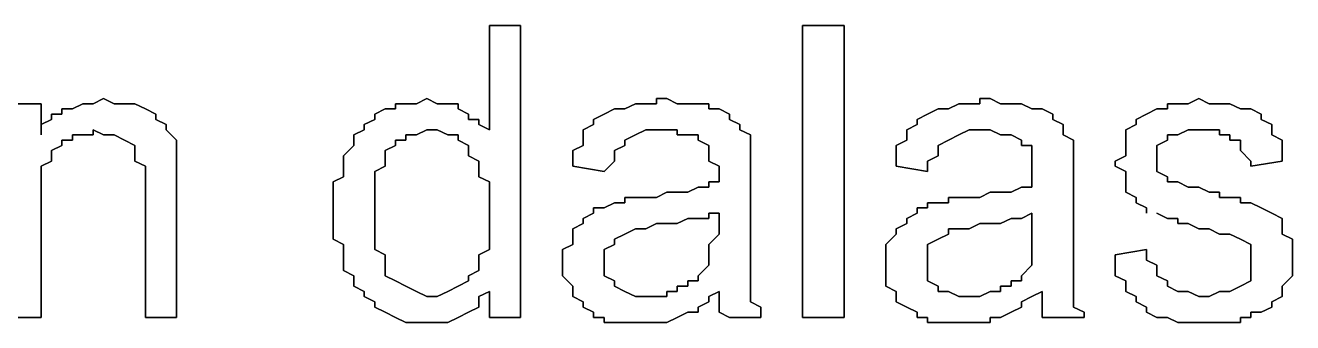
# Model space of a CAD drawing. Header units: metres. Extents: x 2.9 to 42.8, y 1.7 to 28.7.
# Drawn here: x 39.6787 to 40.1073, y 23.0135 to 23.114 of the extents above; entities that cross this region are included whole.
import ezdxf

# ---------------------------------------------------------------- set-up
doc = ezdxf.new("R2010")
doc.units = ezdxf.units.M
doc.layers.add('GRIS', color=8, linetype='Continuous')

msp = doc.modelspace()

# ---------------------------------------------------------------- linework, layer by layer
at = {"layer": 'GRIS', "lineweight": -3}
for points in [[(39.8462, 23.114), (39.8357, 23.114), (39.8462, 23.114)], [(39.8357, 23.114), (39.8357, 23.0787), (39.8357, 23.114)], [(39.8462, 23.0152), (39.8462, 23.114), (39.8462, 23.0152)], [(39.9556, 23.114), (39.9415, 23.114), (39.9556, 23.114)], [(39.9415, 23.114), (39.9415, 23.0152), (39.9415, 23.114)], [(39.9556, 23.0152), (39.9556, 23.114), (39.9556, 23.0152)], [(39.7051, 23.0893), (39.7016, 23.0875), (39.7051, 23.0893)], [(39.7087, 23.0875), (39.7051, 23.0893), (39.7087, 23.0875)], [(39.8145, 23.0893), (39.811, 23.0875), (39.8145, 23.0893)], [(39.818, 23.0875), (39.8145, 23.0893), (39.818, 23.0875)], [(39.8956, 23.0893), (39.8921, 23.0893), (39.8956, 23.0893)], [(39.8921, 23.0893), (39.8921, 23.0875), (39.8921, 23.0893)], [(39.8992, 23.0875), (39.8956, 23.0893), (39.8992, 23.0875)], [(40.005, 23.0893), (40.0015, 23.0893), (40.005, 23.0893)], [(40.0015, 23.0893), (40.0015, 23.0875), (40.0015, 23.0893)], [(40.0085, 23.0875), (40.005, 23.0893), (40.0085, 23.0875)], [(40.0756, 23.0893), (40.072, 23.0875), (40.0756, 23.0893)], [(40.0791, 23.0875), (40.0756, 23.0893), (40.0791, 23.0875)], [(39.684, 23.0875), (39.6734, 23.0875), (39.684, 23.0875)], [(39.684, 23.077), (39.684, 23.0875), (39.684, 23.077)], [(39.6946, 23.0858), (39.691, 23.0858), (39.6946, 23.0858)], [(39.691, 23.0858), (39.691, 23.084), (39.691, 23.0858)], [(39.6981, 23.0875), (39.6946, 23.0858), (39.6981, 23.0875)], [(39.7016, 23.0875), (39.6981, 23.0875), (39.7016, 23.0875)], [(39.7122, 23.0875), (39.7087, 23.0875), (39.7122, 23.0875)], [(39.7157, 23.0875), (39.7122, 23.0875), (39.7157, 23.0875)], [(39.7193, 23.0858), (39.7157, 23.0875), (39.7193, 23.0858)], [(39.7228, 23.084), (39.7193, 23.0858), (39.7228, 23.084)], [(39.8004, 23.0858), (39.7969, 23.084), (39.8004, 23.0858)], [(39.8039, 23.0858), (39.8004, 23.0858), (39.8039, 23.0858)], [(39.8074, 23.0875), (39.8039, 23.0875), (39.8074, 23.0875)], [(39.8039, 23.0875), (39.8039, 23.0858), (39.8039, 23.0875)], [(39.811, 23.0875), (39.8074, 23.0875), (39.811, 23.0875)], [(39.8216, 23.0875), (39.818, 23.0875), (39.8216, 23.0875)], [(39.8251, 23.0875), (39.8216, 23.0875), (39.8251, 23.0875)], [(39.8251, 23.0858), (39.8251, 23.0875), (39.8251, 23.0858)], [(39.8286, 23.084), (39.8251, 23.0858), (39.8286, 23.084)], [(39.878, 23.0858), (39.8745, 23.084), (39.878, 23.0858)], [(39.8815, 23.0858), (39.878, 23.0858), (39.8815, 23.0858)], [(39.8851, 23.0875), (39.8815, 23.0858), (39.8851, 23.0875)], [(39.8886, 23.0875), (39.8851, 23.0875), (39.8886, 23.0875)], [(39.8921, 23.0875), (39.8886, 23.0875), (39.8921, 23.0875)], [(39.9027, 23.0875), (39.8992, 23.0875), (39.9027, 23.0875)], [(39.9062, 23.0875), (39.9027, 23.0875), (39.9062, 23.0875)], [(39.9098, 23.0875), (39.9062, 23.0875), (39.9098, 23.0875)], [(39.9098, 23.0858), (39.9098, 23.0875), (39.9098, 23.0858)], [(39.9133, 23.0858), (39.9098, 23.0858), (39.9133, 23.0858)], [(39.9168, 23.084), (39.9133, 23.0858), (39.9168, 23.084)], [(39.9874, 23.0858), (39.9838, 23.084), (39.9874, 23.0858)], [(39.9909, 23.0858), (39.9874, 23.0858), (39.9909, 23.0858)], [(39.9944, 23.0875), (39.9909, 23.0858), (39.9944, 23.0875)], [(39.9979, 23.0875), (39.9944, 23.0875), (39.9979, 23.0875)], [(40.0015, 23.0875), (39.9979, 23.0875), (40.0015, 23.0875)], [(40.0121, 23.0875), (40.0085, 23.0875), (40.0121, 23.0875)], [(40.0156, 23.0875), (40.0121, 23.0875), (40.0156, 23.0875)], [(40.0191, 23.0858), (40.0156, 23.0875), (40.0191, 23.0858)], [(40.0226, 23.0858), (40.0191, 23.0858), (40.0226, 23.0858)], [(40.0262, 23.084), (40.0226, 23.0858), (40.0262, 23.084)], [(40.0614, 23.0858), (40.0579, 23.084), (40.0614, 23.0858)], [(40.065, 23.0858), (40.0614, 23.0858), (40.065, 23.0858)], [(40.0685, 23.0875), (40.065, 23.0875), (40.0685, 23.0875)], [(40.065, 23.0875), (40.065, 23.0858), (40.065, 23.0875)], [(40.072, 23.0875), (40.0685, 23.0875), (40.072, 23.0875)], [(40.0826, 23.0875), (40.0791, 23.0875), (40.0826, 23.0875)], [(40.0861, 23.0875), (40.0826, 23.0875), (40.0861, 23.0875)], [(40.0897, 23.0858), (40.0861, 23.0875), (40.0897, 23.0858)], [(40.0932, 23.0858), (40.0897, 23.0858), (40.0932, 23.0858)], [(40.0967, 23.084), (40.0932, 23.0858), (40.0967, 23.084)], [(39.6875, 23.0822), (39.684, 23.0805), (39.6875, 23.0822)], [(39.684, 23.0805), (39.684, 23.0787), (39.684, 23.0805)], [(39.691, 23.084), (39.6875, 23.084), (39.691, 23.084)], [(39.6875, 23.084), (39.6875, 23.0822), (39.6875, 23.084)], [(39.7228, 23.0822), (39.7228, 23.084), (39.7228, 23.0822)], [(39.7263, 23.0805), (39.7228, 23.0822), (39.7263, 23.0805)], [(39.7263, 23.0787), (39.7263, 23.0805), (39.7263, 23.0787)], [(39.7969, 23.0822), (39.7933, 23.0805), (39.7969, 23.0822)], [(39.7933, 23.0805), (39.7933, 23.0787), (39.7933, 23.0805)], [(39.7969, 23.084), (39.7969, 23.0822), (39.7969, 23.084)], [(39.8286, 23.0822), (39.8286, 23.084), (39.8286, 23.0822)], [(39.8321, 23.0822), (39.8286, 23.0822), (39.8321, 23.0822)], [(39.8321, 23.0805), (39.8321, 23.0822), (39.8321, 23.0805)], [(39.8357, 23.0787), (39.8321, 23.0805), (39.8357, 23.0787)], [(39.8709, 23.0805), (39.8674, 23.0787), (39.8709, 23.0805)], [(39.8745, 23.084), (39.8709, 23.0822), (39.8745, 23.084)], [(39.8709, 23.0822), (39.8709, 23.0805), (39.8709, 23.0822)], [(39.9168, 23.0822), (39.9168, 23.084), (39.9168, 23.0822)], [(39.9203, 23.0805), (39.9168, 23.0822), (39.9203, 23.0805)], [(39.9203, 23.0787), (39.9203, 23.0805), (39.9203, 23.0787)], [(39.9803, 23.0805), (39.9768, 23.0787), (39.9803, 23.0805)], [(39.9838, 23.084), (39.9803, 23.0822), (39.9838, 23.084)], [(39.9803, 23.0822), (39.9803, 23.0805), (39.9803, 23.0822)], [(40.0262, 23.0822), (40.0262, 23.084), (40.0262, 23.0822)], [(40.0297, 23.0805), (40.0262, 23.0822), (40.0297, 23.0805)], [(40.0297, 23.0787), (40.0297, 23.0805), (40.0297, 23.0787)], [(40.0544, 23.0805), (40.0509, 23.0787), (40.0544, 23.0805)], [(40.0579, 23.084), (40.0544, 23.0822), (40.0579, 23.084)], [(40.0544, 23.0822), (40.0544, 23.0805), (40.0544, 23.0822)], [(40.0967, 23.0822), (40.0967, 23.084), (40.0967, 23.0822)], [(40.1003, 23.0805), (40.0967, 23.0822), (40.1003, 23.0805)], [(40.1003, 23.0787), (40.1003, 23.0805), (40.1003, 23.0787)], [(39.684, 23.0787), (39.684, 23.077), (39.684, 23.0787)], [(39.6946, 23.0752), (39.6946, 23.077), (39.6946, 23.0752)], [(39.6946, 23.077), (39.6981, 23.077), (39.6946, 23.077)], [(39.6981, 23.077), (39.7016, 23.077), (39.6981, 23.077)], [(39.7016, 23.077), (39.7016, 23.0787), (39.7016, 23.077)], [(39.7016, 23.0787), (39.7051, 23.077), (39.7016, 23.0787)], [(39.7051, 23.077), (39.7087, 23.077), (39.7051, 23.077)], [(39.7087, 23.077), (39.7122, 23.0752), (39.7087, 23.077)], [(39.7298, 23.0752), (39.7263, 23.0787), (39.7298, 23.0752)], [(39.7933, 23.0787), (39.7898, 23.077), (39.7933, 23.0787)], [(39.7898, 23.077), (39.7898, 23.0752), (39.7898, 23.077)], [(39.8074, 23.0752), (39.8074, 23.077), (39.8074, 23.0752)], [(39.8074, 23.077), (39.811, 23.077), (39.8074, 23.077)], [(39.811, 23.077), (39.8145, 23.0787), (39.811, 23.077)], [(39.8145, 23.0787), (39.818, 23.0787), (39.8145, 23.0787)], [(39.818, 23.0787), (39.8216, 23.077), (39.818, 23.0787)], [(39.8216, 23.077), (39.8251, 23.077), (39.8216, 23.077)], [(39.8251, 23.077), (39.8251, 23.0752), (39.8251, 23.077)], [(39.8674, 23.0787), (39.8674, 23.077), (39.8674, 23.0787)], [(39.8674, 23.077), (39.8674, 23.0752), (39.8674, 23.077)], [(39.8815, 23.0752), (39.8851, 23.077), (39.8815, 23.0752)], [(39.8851, 23.077), (39.8886, 23.0787), (39.8851, 23.077)], [(39.8886, 23.0787), (39.8921, 23.0787), (39.8886, 23.0787)], [(39.8921, 23.0787), (39.8956, 23.0787), (39.8921, 23.0787)], [(39.8956, 23.0787), (39.8992, 23.0787), (39.8956, 23.0787)], [(39.8992, 23.0787), (39.8992, 23.077), (39.8992, 23.0787)], [(39.8992, 23.077), (39.9027, 23.077), (39.8992, 23.077)], [(39.9027, 23.077), (39.9062, 23.077), (39.9027, 23.077)], [(39.9062, 23.077), (39.9062, 23.0752), (39.9062, 23.077)], [(39.9239, 23.077), (39.9203, 23.0787), (39.9239, 23.077)], [(39.9239, 23.0752), (39.9239, 23.077), (39.9239, 23.0752)], [(39.9768, 23.0787), (39.9768, 23.077), (39.9768, 23.0787)], [(39.9768, 23.077), (39.9768, 23.0752), (39.9768, 23.077)], [(39.9909, 23.0752), (39.9944, 23.077), (39.9909, 23.0752)], [(39.9944, 23.077), (39.9979, 23.0787), (39.9944, 23.077)], [(39.9979, 23.0787), (40.0015, 23.0787), (39.9979, 23.0787)], [(40.0015, 23.0787), (40.005, 23.0787), (40.0015, 23.0787)], [(40.005, 23.0787), (40.0085, 23.077), (40.005, 23.0787)], [(40.0085, 23.077), (40.0121, 23.077), (40.0085, 23.077)], [(40.0121, 23.077), (40.0156, 23.0752), (40.0121, 23.077)], [(40.0297, 23.077), (40.0297, 23.0787), (40.0297, 23.077)], [(40.0332, 23.0752), (40.0297, 23.077), (40.0332, 23.0752)], [(40.0509, 23.0787), (40.0509, 23.077), (40.0509, 23.0787)], [(40.0509, 23.077), (40.0509, 23.0752), (40.0509, 23.077)], [(40.065, 23.0752), (40.065, 23.077), (40.065, 23.0752)], [(40.065, 23.077), (40.0685, 23.077), (40.065, 23.077)], [(40.0685, 23.077), (40.072, 23.0787), (40.0685, 23.077)], [(40.072, 23.0787), (40.0756, 23.0787), (40.072, 23.0787)], [(40.0756, 23.0787), (40.0791, 23.0787), (40.0756, 23.0787)], [(40.0791, 23.0787), (40.0826, 23.0787), (40.0791, 23.0787)], [(40.0826, 23.0787), (40.0826, 23.077), (40.0826, 23.0787)], [(40.0826, 23.077), (40.0861, 23.077), (40.0826, 23.077)], [(40.0861, 23.077), (40.0861, 23.0752), (40.0861, 23.077)], [(40.1003, 23.077), (40.1003, 23.0787), (40.1003, 23.077)], [(40.1038, 23.0752), (40.1003, 23.077), (40.1038, 23.0752)], [(39.6875, 23.0717), (39.691, 23.0734), (39.6875, 23.0717)], [(39.6875, 23.0699), (39.6875, 23.0717), (39.6875, 23.0699)], [(39.691, 23.0734), (39.691, 23.0752), (39.691, 23.0734)], [(39.691, 23.0752), (39.6946, 23.0752), (39.691, 23.0752)], [(39.7122, 23.0752), (39.7157, 23.0734), (39.7122, 23.0752)], [(39.7157, 23.0734), (39.7157, 23.0717), (39.7157, 23.0734)], [(39.7157, 23.0717), (39.7157, 23.0699), (39.7157, 23.0717)], [(39.7298, 23.0734), (39.7298, 23.0752), (39.7298, 23.0734)], [(39.7298, 23.0717), (39.7298, 23.0734), (39.7298, 23.0717)], [(39.7298, 23.0699), (39.7298, 23.0717), (39.7298, 23.0699)], [(39.7898, 23.0734), (39.7863, 23.0699), (39.7898, 23.0734)], [(39.7898, 23.0752), (39.7898, 23.0734), (39.7898, 23.0752)], [(39.8004, 23.0717), (39.8039, 23.0734), (39.8004, 23.0717)], [(39.8004, 23.0699), (39.8004, 23.0717), (39.8004, 23.0699)], [(39.8039, 23.0734), (39.8039, 23.0752), (39.8039, 23.0734)], [(39.8039, 23.0752), (39.8074, 23.0752), (39.8039, 23.0752)], [(39.8251, 23.0752), (39.8286, 23.0734), (39.8251, 23.0752)], [(39.8286, 23.0734), (39.8286, 23.0717), (39.8286, 23.0734)], [(39.8286, 23.0717), (39.8286, 23.0699), (39.8286, 23.0717)], [(39.8674, 23.0734), (39.8639, 23.0717), (39.8674, 23.0734)], [(39.8639, 23.0717), (39.8639, 23.0681), (39.8639, 23.0717)], [(39.8674, 23.0752), (39.8674, 23.0734), (39.8674, 23.0752)], [(39.878, 23.0717), (39.8815, 23.0734), (39.878, 23.0717)], [(39.878, 23.0699), (39.878, 23.0717), (39.878, 23.0699)], [(39.8815, 23.0734), (39.8815, 23.0752), (39.8815, 23.0734)], [(39.9062, 23.0752), (39.9098, 23.0734), (39.9062, 23.0752)], [(39.9098, 23.0734), (39.9098, 23.0717), (39.9098, 23.0734)], [(39.9098, 23.0717), (39.9098, 23.0681), (39.9098, 23.0717)], [(39.9239, 23.0717), (39.9239, 23.0752), (39.9239, 23.0717)], [(39.9239, 23.0681), (39.9239, 23.0717), (39.9239, 23.0681)], [(39.9768, 23.0752), (39.9732, 23.0734), (39.9768, 23.0752)], [(39.9732, 23.0734), (39.9732, 23.0717), (39.9732, 23.0734)], [(39.9732, 23.0717), (39.9732, 23.0681), (39.9732, 23.0717)], [(39.9874, 23.0734), (39.9909, 23.0752), (39.9874, 23.0734)], [(39.9874, 23.0717), (39.9874, 23.0734), (39.9874, 23.0717)], [(39.9874, 23.0699), (39.9874, 23.0717), (39.9874, 23.0699)], [(40.0156, 23.0752), (40.0156, 23.0734), (40.0156, 23.0752)], [(40.0156, 23.0734), (40.0191, 23.0734), (40.0156, 23.0734)], [(40.0191, 23.0734), (40.0191, 23.0717), (40.0191, 23.0734)], [(40.0191, 23.0717), (40.0191, 23.0681), (40.0191, 23.0717)], [(40.0332, 23.0717), (40.0332, 23.0752), (40.0332, 23.0717)], [(40.0332, 23.0681), (40.0332, 23.0717), (40.0332, 23.0681)], [(40.0509, 23.0752), (40.0509, 23.0717), (40.0509, 23.0752)], [(40.0509, 23.0717), (40.0509, 23.0699), (40.0509, 23.0717)], [(40.0614, 23.0734), (40.065, 23.0752), (40.0614, 23.0734)], [(40.0614, 23.0717), (40.0614, 23.0734), (40.0614, 23.0717)], [(40.0614, 23.0699), (40.0614, 23.0717), (40.0614, 23.0699)], [(40.0861, 23.0752), (40.0897, 23.0752), (40.0861, 23.0752)], [(40.0897, 23.0752), (40.0897, 23.0734), (40.0897, 23.0752)], [(40.0897, 23.0734), (40.0897, 23.0717), (40.0897, 23.0734)], [(40.0897, 23.0717), (40.0932, 23.0681), (40.0897, 23.0717)], [(40.1038, 23.0734), (40.1038, 23.0752), (40.1038, 23.0734)], [(40.1038, 23.0717), (40.1038, 23.0734), (40.1038, 23.0717)], [(40.1038, 23.0681), (40.1038, 23.0717), (40.1038, 23.0681)], [(39.684, 23.0664), (39.6875, 23.0681), (39.684, 23.0664)], [(39.6875, 23.0681), (39.6875, 23.0699), (39.6875, 23.0681)], [(39.7157, 23.0699), (39.7157, 23.0681), (39.7157, 23.0699)], [(39.7157, 23.0681), (39.7193, 23.0664), (39.7157, 23.0681)], [(39.7298, 23.0681), (39.7298, 23.0699), (39.7298, 23.0681)], [(39.7298, 23.0646), (39.7298, 23.0681), (39.7298, 23.0646)], [(39.7863, 23.0699), (39.7863, 23.0681), (39.7863, 23.0699)], [(39.7863, 23.0681), (39.7863, 23.0646), (39.7863, 23.0681)], [(39.8004, 23.0681), (39.8004, 23.0699), (39.8004, 23.0681)], [(39.8004, 23.0664), (39.8004, 23.0681), (39.8004, 23.0664)], [(39.8286, 23.0699), (39.8321, 23.0681), (39.8286, 23.0699)], [(39.8321, 23.0681), (39.8321, 23.0664), (39.8321, 23.0681)], [(39.8639, 23.0681), (39.8639, 23.0664), (39.8639, 23.0681)], [(39.8745, 23.0646), (39.878, 23.0681), (39.8745, 23.0646)], [(39.878, 23.0681), (39.878, 23.0699), (39.878, 23.0681)], [(39.9098, 23.0681), (39.9133, 23.0664), (39.9098, 23.0681)], [(39.9239, 23.0664), (39.9239, 23.0681), (39.9239, 23.0664)], [(39.9732, 23.0681), (39.9732, 23.0664), (39.9732, 23.0681)], [(39.9838, 23.0681), (39.9874, 23.0699), (39.9838, 23.0681)], [(39.9838, 23.0646), (39.9838, 23.0681), (39.9838, 23.0646)], [(40.0191, 23.0681), (40.0191, 23.0664), (40.0191, 23.0681)], [(40.0332, 23.0664), (40.0332, 23.0681), (40.0332, 23.0664)], [(40.0509, 23.0699), (40.0473, 23.0681), (40.0509, 23.0699)], [(40.0473, 23.0681), (40.0473, 23.0664), (40.0473, 23.0681)], [(40.0614, 23.0664), (40.0614, 23.0699), (40.0614, 23.0664)], [(40.0932, 23.0681), (40.0932, 23.0664), (40.0932, 23.0681)], [(40.0932, 23.0664), (40.1038, 23.0681), (40.0932, 23.0664)], [(39.684, 23.0646), (39.684, 23.0664), (39.684, 23.0646)], [(39.684, 23.0611), (39.684, 23.0646), (39.684, 23.0611)], [(39.7193, 23.0664), (39.7193, 23.0646), (39.7193, 23.0664)], [(39.7193, 23.0646), (39.7193, 23.0611), (39.7193, 23.0646)], [(39.7298, 23.0628), (39.7298, 23.0646), (39.7298, 23.0628)], [(39.7863, 23.0646), (39.7863, 23.0628), (39.7863, 23.0646)], [(39.7969, 23.0646), (39.8004, 23.0664), (39.7969, 23.0646)], [(39.7969, 23.0628), (39.7969, 23.0646), (39.7969, 23.0628)], [(39.8321, 23.0664), (39.8321, 23.0646), (39.8321, 23.0664)], [(39.8321, 23.0646), (39.8321, 23.0628), (39.8321, 23.0646)], [(39.8639, 23.0664), (39.8745, 23.0646), (39.8639, 23.0664)], [(39.9133, 23.0664), (39.9133, 23.0628), (39.9133, 23.0664)], [(39.9239, 23.0628), (39.9239, 23.0664), (39.9239, 23.0628)], [(39.9732, 23.0664), (39.9838, 23.0646), (39.9732, 23.0664)], [(40.0191, 23.0664), (40.0191, 23.0628), (40.0191, 23.0664)], [(40.0332, 23.0628), (40.0332, 23.0664), (40.0332, 23.0628)], [(40.0473, 23.0664), (40.0509, 23.0646), (40.0473, 23.0664)], [(40.0509, 23.0646), (40.0509, 23.0628), (40.0509, 23.0646)], [(40.0614, 23.0646), (40.0614, 23.0664), (40.0614, 23.0646)], [(40.065, 23.0628), (40.0614, 23.0646), (40.065, 23.0628)], [(39.684, 23.0593), (39.684, 23.0611), (39.684, 23.0593)], [(39.684, 23.0558), (39.684, 23.0593), (39.684, 23.0558)], [(39.7193, 23.0611), (39.7193, 23.0593), (39.7193, 23.0611)], [(39.7193, 23.0593), (39.7193, 23.0152), (39.7193, 23.0593)], [(39.7298, 23.0593), (39.7298, 23.0628), (39.7298, 23.0593)], [(39.7298, 23.0152), (39.7298, 23.0593), (39.7298, 23.0152)], [(39.7863, 23.0628), (39.7828, 23.0611), (39.7863, 23.0628)], [(39.7828, 23.0611), (39.7828, 23.0576), (39.7828, 23.0611)], [(39.7969, 23.0593), (39.7969, 23.0628), (39.7969, 23.0593)], [(39.7969, 23.0576), (39.7969, 23.0593), (39.7969, 23.0576)], [(39.8321, 23.0628), (39.8357, 23.0611), (39.8321, 23.0628)], [(39.8357, 23.0611), (39.8357, 23.0576), (39.8357, 23.0611)], [(39.9062, 23.0593), (39.9027, 23.0576), (39.9062, 23.0593)], [(39.9098, 23.0593), (39.9062, 23.0593), (39.9098, 23.0593)], [(39.9133, 23.0611), (39.9098, 23.0611), (39.9133, 23.0611)], [(39.9098, 23.0611), (39.9098, 23.0593), (39.9098, 23.0611)], [(39.9133, 23.0628), (39.9133, 23.0611), (39.9133, 23.0628)], [(39.9239, 23.0611), (39.9239, 23.0628), (39.9239, 23.0611)], [(39.9239, 23.0452), (39.9239, 23.0611), (39.9239, 23.0452)], [(40.0156, 23.0593), (40.0121, 23.0576), (40.0156, 23.0593)], [(40.0191, 23.0593), (40.0156, 23.0593), (40.0191, 23.0593)], [(40.0191, 23.0628), (40.0191, 23.0611), (40.0191, 23.0628)], [(40.0191, 23.0611), (40.0191, 23.0593), (40.0191, 23.0611)], [(40.0332, 23.0611), (40.0332, 23.0628), (40.0332, 23.0611)], [(40.0332, 23.0452), (40.0332, 23.0611), (40.0332, 23.0452)], [(40.0509, 23.0628), (40.0509, 23.0593), (40.0509, 23.0628)], [(40.0509, 23.0593), (40.0509, 23.0576), (40.0509, 23.0593)], [(40.065, 23.0611), (40.065, 23.0628), (40.065, 23.0611)], [(40.0685, 23.0611), (40.065, 23.0611), (40.0685, 23.0611)], [(40.072, 23.0593), (40.0685, 23.0611), (40.072, 23.0593)], [(40.0756, 23.0593), (40.072, 23.0593), (40.0756, 23.0593)], [(40.0791, 23.0576), (40.0756, 23.0593), (40.0791, 23.0576)], [(39.684, 23.054), (39.684, 23.0558), (39.684, 23.054)], [(39.7828, 23.0576), (39.7828, 23.0558), (39.7828, 23.0576)], [(39.7828, 23.0558), (39.7828, 23.054), (39.7828, 23.0558)], [(39.7969, 23.054), (39.7969, 23.0576), (39.7969, 23.054)], [(39.8357, 23.0576), (39.8357, 23.0558), (39.8357, 23.0576)], [(39.8357, 23.0558), (39.8357, 23.0523), (39.8357, 23.0558)], [(39.8851, 23.0558), (39.8815, 23.0558), (39.8851, 23.0558)], [(39.8815, 23.0558), (39.8815, 23.054), (39.8815, 23.0558)], [(39.8886, 23.0558), (39.8851, 23.0558), (39.8886, 23.0558)], [(39.8921, 23.0558), (39.8886, 23.0558), (39.8921, 23.0558)], [(39.8956, 23.0576), (39.8921, 23.0558), (39.8956, 23.0576)], [(39.8992, 23.0576), (39.8956, 23.0576), (39.8992, 23.0576)], [(39.9027, 23.0576), (39.8992, 23.0576), (39.9027, 23.0576)], [(39.9944, 23.0558), (39.9909, 23.0558), (39.9944, 23.0558)], [(39.9909, 23.0558), (39.9909, 23.054), (39.9909, 23.0558)], [(39.9979, 23.0558), (39.9944, 23.0558), (39.9979, 23.0558)], [(40.0015, 23.0558), (39.9979, 23.0558), (40.0015, 23.0558)], [(40.005, 23.0576), (40.0015, 23.0558), (40.005, 23.0576)], [(40.0085, 23.0576), (40.005, 23.0576), (40.0085, 23.0576)], [(40.0121, 23.0576), (40.0085, 23.0576), (40.0121, 23.0576)], [(40.0509, 23.0576), (40.0544, 23.0558), (40.0509, 23.0576)], [(40.0544, 23.0558), (40.0544, 23.054), (40.0544, 23.0558)], [(40.0826, 23.0576), (40.0791, 23.0576), (40.0826, 23.0576)], [(40.0826, 23.0558), (40.0826, 23.0576), (40.0826, 23.0558)], [(40.0861, 23.0558), (40.0826, 23.0558), (40.0861, 23.0558)], [(40.0897, 23.0558), (40.0861, 23.0558), (40.0897, 23.0558)], [(40.0897, 23.054), (40.0897, 23.0558), (40.0897, 23.054)], [(39.684, 23.0152), (39.684, 23.054), (39.684, 23.0152)], [(39.7828, 23.054), (39.7828, 23.0505), (39.7828, 23.054)], [(39.7828, 23.0505), (39.7828, 23.0487), (39.7828, 23.0505)], [(39.7969, 23.0523), (39.7969, 23.054), (39.7969, 23.0523)], [(39.7969, 23.0505), (39.7969, 23.0523), (39.7969, 23.0505)], [(39.7969, 23.047), (39.7969, 23.0505), (39.7969, 23.047)], [(39.8357, 23.0523), (39.8357, 23.0487), (39.8357, 23.0523)], [(39.8709, 23.0505), (39.8674, 23.0487), (39.8709, 23.0505)], [(39.8745, 23.0523), (39.8709, 23.0523), (39.8745, 23.0523)], [(39.8709, 23.0523), (39.8709, 23.0505), (39.8709, 23.0523)], [(39.878, 23.054), (39.8745, 23.0523), (39.878, 23.054)], [(39.8815, 23.054), (39.878, 23.054), (39.8815, 23.054)], [(39.9098, 23.0487), (39.9098, 23.0505), (39.9098, 23.0487)], [(39.9098, 23.0505), (39.9133, 23.0505), (39.9098, 23.0505)], [(39.9133, 23.0505), (39.9133, 23.047), (39.9133, 23.0505)], [(39.9803, 23.0505), (39.9768, 23.0487), (39.9803, 23.0505)], [(39.9838, 23.0523), (39.9803, 23.0523), (39.9838, 23.0523)], [(39.9803, 23.0523), (39.9803, 23.0505), (39.9803, 23.0523)], [(39.9874, 23.054), (39.9838, 23.054), (39.9874, 23.054)], [(39.9838, 23.054), (39.9838, 23.0523), (39.9838, 23.054)], [(39.9909, 23.054), (39.9874, 23.054), (39.9909, 23.054)], [(40.0156, 23.0487), (40.0191, 23.0505), (40.0156, 23.0487)], [(40.0191, 23.0505), (40.0191, 23.047), (40.0191, 23.0505)], [(40.0544, 23.054), (40.0579, 23.0523), (40.0544, 23.054)], [(40.0579, 23.0523), (40.0579, 23.0505), (40.0579, 23.0523)], [(40.0614, 23.0505), (40.065, 23.0487), (40.0614, 23.0505)], [(40.0932, 23.054), (40.0897, 23.054), (40.0932, 23.054)], [(40.0967, 23.0523), (40.0932, 23.054), (40.0967, 23.0523)], [(40.1003, 23.0505), (40.0967, 23.0523), (40.1003, 23.0505)], [(40.1038, 23.0487), (40.1003, 23.0505), (40.1038, 23.0487)], [(39.7828, 23.0487), (39.7828, 23.047), (39.7828, 23.0487)], [(39.7828, 23.047), (39.7828, 23.0452), (39.7828, 23.047)], [(39.7969, 23.0452), (39.7969, 23.047), (39.7969, 23.0452)], [(39.8357, 23.0487), (39.8357, 23.047), (39.8357, 23.0487)], [(39.8357, 23.047), (39.8357, 23.0434), (39.8357, 23.047)], [(39.8674, 23.047), (39.8639, 23.0452), (39.8674, 23.047)], [(39.8674, 23.0487), (39.8674, 23.047), (39.8674, 23.0487)], [(39.8886, 23.0452), (39.8921, 23.047), (39.8886, 23.0452)], [(39.8921, 23.047), (39.8956, 23.047), (39.8921, 23.047)], [(39.8956, 23.047), (39.8992, 23.047), (39.8956, 23.047)], [(39.8992, 23.047), (39.9027, 23.0487), (39.8992, 23.047)], [(39.9027, 23.0487), (39.9062, 23.0487), (39.9027, 23.0487)], [(39.9062, 23.0487), (39.9098, 23.0487), (39.9062, 23.0487)], [(39.9133, 23.047), (39.9133, 23.0452), (39.9133, 23.047)], [(39.9768, 23.047), (39.9732, 23.0452), (39.9768, 23.047)], [(39.9768, 23.0487), (39.9768, 23.047), (39.9768, 23.0487)], [(39.9979, 23.0452), (40.0015, 23.047), (39.9979, 23.0452)], [(40.0015, 23.047), (40.005, 23.047), (40.0015, 23.047)], [(40.005, 23.047), (40.0085, 23.047), (40.005, 23.047)], [(40.0085, 23.047), (40.0121, 23.0487), (40.0085, 23.047)], [(40.0121, 23.0487), (40.0156, 23.0487), (40.0121, 23.0487)], [(40.0191, 23.047), (40.0191, 23.0452), (40.0191, 23.047)], [(40.065, 23.0487), (40.0685, 23.0487), (40.065, 23.0487)], [(40.0685, 23.0487), (40.0685, 23.047), (40.0685, 23.0487)], [(40.0685, 23.047), (40.072, 23.047), (40.0685, 23.047)], [(40.072, 23.047), (40.0756, 23.0452), (40.072, 23.047)], [(40.1038, 23.047), (40.1038, 23.0487), (40.1038, 23.047)], [(40.1038, 23.0434), (40.1038, 23.047), (40.1038, 23.0434)], [(39.7828, 23.0452), (39.7828, 23.0417), (39.7828, 23.0452)], [(39.7828, 23.0417), (39.7863, 23.0399), (39.7828, 23.0417)], [(39.7969, 23.0417), (39.7969, 23.0452), (39.7969, 23.0417)], [(39.7969, 23.0399), (39.7969, 23.0417), (39.7969, 23.0399)], [(39.8357, 23.0434), (39.8357, 23.0417), (39.8357, 23.0434)], [(39.8357, 23.0417), (39.8357, 23.0382), (39.8357, 23.0417)], [(39.8639, 23.0452), (39.8639, 23.0434), (39.8639, 23.0452)], [(39.8639, 23.0434), (39.8639, 23.0399), (39.8639, 23.0434)], [(39.878, 23.0417), (39.8815, 23.0434), (39.878, 23.0417)], [(39.878, 23.0399), (39.878, 23.0417), (39.878, 23.0399)], [(39.8815, 23.0434), (39.8851, 23.0452), (39.8815, 23.0434)], [(39.8851, 23.0452), (39.8886, 23.0452), (39.8851, 23.0452)], [(39.9133, 23.0434), (39.9098, 23.0399), (39.9133, 23.0434)], [(39.9133, 23.0452), (39.9133, 23.0434), (39.9133, 23.0452)], [(39.9239, 23.0417), (39.9239, 23.0452), (39.9239, 23.0417)], [(39.9239, 23.0382), (39.9239, 23.0417), (39.9239, 23.0382)], [(39.9732, 23.0434), (39.9697, 23.0399), (39.9732, 23.0434)], [(39.9732, 23.0452), (39.9732, 23.0434), (39.9732, 23.0452)], [(39.9838, 23.0399), (39.9874, 23.0417), (39.9838, 23.0399)], [(39.9874, 23.0417), (39.9909, 23.0434), (39.9874, 23.0417)], [(39.9909, 23.0434), (39.9909, 23.0452), (39.9909, 23.0434)], [(39.9909, 23.0452), (39.9944, 23.0452), (39.9909, 23.0452)], [(39.9944, 23.0452), (39.9979, 23.0452), (39.9944, 23.0452)], [(40.0191, 23.0452), (40.0191, 23.0434), (40.0191, 23.0452)], [(40.0191, 23.0434), (40.0191, 23.0399), (40.0191, 23.0434)], [(40.0332, 23.0417), (40.0332, 23.0452), (40.0332, 23.0417)], [(40.0332, 23.0382), (40.0332, 23.0417), (40.0332, 23.0382)], [(40.0756, 23.0452), (40.0791, 23.0452), (40.0756, 23.0452)], [(40.0791, 23.0452), (40.0826, 23.0434), (40.0791, 23.0452)], [(40.0826, 23.0434), (40.0861, 23.0434), (40.0826, 23.0434)], [(40.0861, 23.0434), (40.0897, 23.0417), (40.0861, 23.0434)], [(40.0897, 23.0417), (40.0932, 23.0399), (40.0897, 23.0417)], [(40.1073, 23.0417), (40.1038, 23.0434), (40.1073, 23.0417)], [(40.1073, 23.0399), (40.1073, 23.0417), (40.1073, 23.0399)], [(39.7863, 23.0399), (39.7863, 23.0382), (39.7863, 23.0399)], [(39.7863, 23.0382), (39.7863, 23.0346), (39.7863, 23.0382)], [(39.7969, 23.0382), (39.7969, 23.0399), (39.7969, 23.0382)], [(39.8004, 23.0364), (39.7969, 23.0382), (39.8004, 23.0364)], [(39.8357, 23.0382), (39.8321, 23.0364), (39.8357, 23.0382)], [(39.8639, 23.0399), (39.8604, 23.0382), (39.8639, 23.0399)], [(39.8604, 23.0382), (39.8604, 23.0364), (39.8604, 23.0382)], [(39.8745, 23.0382), (39.878, 23.0399), (39.8745, 23.0382)], [(39.8745, 23.0346), (39.8745, 23.0382), (39.8745, 23.0346)], [(39.9098, 23.0399), (39.9098, 23.0382), (39.9098, 23.0399)], [(39.9098, 23.0382), (39.9098, 23.0364), (39.9098, 23.0382)], [(39.9239, 23.0346), (39.9239, 23.0382), (39.9239, 23.0346)], [(39.9697, 23.0399), (39.9697, 23.0382), (39.9697, 23.0399)], [(39.9697, 23.0382), (39.9697, 23.0364), (39.9697, 23.0382)], [(39.9838, 23.0382), (39.9838, 23.0399), (39.9838, 23.0382)], [(39.9838, 23.0346), (39.9838, 23.0382), (39.9838, 23.0346)], [(40.0191, 23.0399), (40.0191, 23.0382), (40.0191, 23.0399)], [(40.0191, 23.0382), (40.0191, 23.0364), (40.0191, 23.0382)], [(40.0332, 23.0346), (40.0332, 23.0382), (40.0332, 23.0346)], [(40.0579, 23.0382), (40.0473, 23.0364), (40.0579, 23.0382)], [(40.0579, 23.0346), (40.0579, 23.0382), (40.0579, 23.0346)], [(40.0932, 23.0399), (40.0932, 23.0382), (40.0932, 23.0399)], [(40.0932, 23.0382), (40.0932, 23.0364), (40.0932, 23.0382)], [(40.1073, 23.0382), (40.1073, 23.0399), (40.1073, 23.0382)], [(40.1073, 23.0364), (40.1073, 23.0382), (40.1073, 23.0364)], [(39.7863, 23.0346), (39.7863, 23.0329), (39.7863, 23.0346)], [(39.8004, 23.0329), (39.8004, 23.0364), (39.8004, 23.0329)], [(39.8321, 23.0364), (39.8321, 23.0346), (39.8321, 23.0364)], [(39.8321, 23.0346), (39.8321, 23.0329), (39.8321, 23.0346)], [(39.8604, 23.0364), (39.8604, 23.0329), (39.8604, 23.0364)], [(39.8745, 23.0311), (39.8745, 23.0346), (39.8745, 23.0311)], [(39.9098, 23.0364), (39.9098, 23.0346), (39.9098, 23.0364)], [(39.9098, 23.0346), (39.9098, 23.0329), (39.9098, 23.0346)], [(39.9239, 23.0329), (39.9239, 23.0346), (39.9239, 23.0329)], [(39.9697, 23.0364), (39.9697, 23.0329), (39.9697, 23.0364)], [(39.9838, 23.0311), (39.9838, 23.0346), (39.9838, 23.0311)], [(40.0191, 23.0364), (40.0191, 23.0346), (40.0191, 23.0364)], [(40.0191, 23.0346), (40.0191, 23.0329), (40.0191, 23.0346)], [(40.0332, 23.0329), (40.0332, 23.0346), (40.0332, 23.0329)], [(40.0473, 23.0364), (40.0473, 23.0346), (40.0473, 23.0364)], [(40.0473, 23.0346), (40.0473, 23.0329), (40.0473, 23.0346)], [(40.0614, 23.0329), (40.0579, 23.0346), (40.0614, 23.0329)], [(40.0932, 23.0364), (40.0932, 23.0346), (40.0932, 23.0364)], [(40.0932, 23.0346), (40.0932, 23.0329), (40.0932, 23.0346)], [(40.1073, 23.0329), (40.1073, 23.0364), (40.1073, 23.0329)], [(39.7863, 23.0329), (39.7863, 23.0311), (39.7863, 23.0329)], [(39.7863, 23.0311), (39.7898, 23.0293), (39.7863, 23.0311)], [(39.7898, 23.0293), (39.7898, 23.0276), (39.7898, 23.0293)], [(39.8004, 23.0311), (39.8004, 23.0329), (39.8004, 23.0311)], [(39.8004, 23.0293), (39.8004, 23.0311), (39.8004, 23.0293)], [(39.8039, 23.0276), (39.8004, 23.0293), (39.8039, 23.0276)], [(39.8321, 23.0311), (39.8286, 23.0293), (39.8321, 23.0311)], [(39.8286, 23.0293), (39.8286, 23.0276), (39.8286, 23.0293)], [(39.8321, 23.0329), (39.8321, 23.0311), (39.8321, 23.0329)], [(39.8604, 23.0329), (39.8604, 23.0311), (39.8604, 23.0329)], [(39.8604, 23.0311), (39.8604, 23.0293), (39.8604, 23.0311)], [(39.8604, 23.0293), (39.8639, 23.0258), (39.8604, 23.0293)], [(39.8745, 23.0293), (39.8745, 23.0311), (39.8745, 23.0293)], [(39.878, 23.0276), (39.8745, 23.0293), (39.878, 23.0276)], [(39.9098, 23.0329), (39.9062, 23.0293), (39.9098, 23.0329)], [(39.9062, 23.0293), (39.9062, 23.0276), (39.9062, 23.0293)], [(39.9239, 23.0293), (39.9239, 23.0329), (39.9239, 23.0293)], [(39.9239, 23.0276), (39.9239, 23.0293), (39.9239, 23.0276)], [(39.9697, 23.0329), (39.9697, 23.0311), (39.9697, 23.0329)], [(39.9697, 23.0311), (39.9697, 23.0293), (39.9697, 23.0311)], [(39.9697, 23.0293), (39.9697, 23.0258), (39.9697, 23.0293)], [(39.9838, 23.0293), (39.9838, 23.0311), (39.9838, 23.0293)], [(39.9838, 23.0276), (39.9838, 23.0293), (39.9838, 23.0276)], [(40.0191, 23.0329), (40.0156, 23.0293), (40.0191, 23.0329)], [(40.0156, 23.0293), (40.0156, 23.0276), (40.0156, 23.0293)], [(40.0332, 23.0293), (40.0332, 23.0329), (40.0332, 23.0293)], [(40.0332, 23.0276), (40.0332, 23.0293), (40.0332, 23.0276)], [(40.0473, 23.0329), (40.0473, 23.0293), (40.0473, 23.0329)], [(40.0473, 23.0293), (40.0509, 23.0276), (40.0473, 23.0293)], [(40.0614, 23.0311), (40.0614, 23.0329), (40.0614, 23.0311)], [(40.0614, 23.0293), (40.0614, 23.0311), (40.0614, 23.0293)], [(40.065, 23.0276), (40.0614, 23.0293), (40.065, 23.0276)], [(40.0932, 23.0329), (40.0932, 23.0293), (40.0932, 23.0329)], [(40.0932, 23.0293), (40.0932, 23.0276), (40.0932, 23.0293)], [(40.1038, 23.0258), (40.1073, 23.0293), (40.1038, 23.0258)], [(40.1073, 23.0311), (40.1073, 23.0329), (40.1073, 23.0311)], [(40.1073, 23.0293), (40.1073, 23.0311), (40.1073, 23.0293)], [(39.7898, 23.0276), (39.7898, 23.0258), (39.7898, 23.0276)], [(39.7898, 23.0258), (39.7933, 23.024), (39.7898, 23.0258)], [(39.8074, 23.0258), (39.8039, 23.0276), (39.8074, 23.0258)], [(39.811, 23.024), (39.8074, 23.0258), (39.811, 23.024)], [(39.8251, 23.0258), (39.8216, 23.024), (39.8251, 23.0258)], [(39.8286, 23.0276), (39.8251, 23.0258), (39.8286, 23.0276)], [(39.8639, 23.0258), (39.8639, 23.024), (39.8639, 23.0258)], [(39.878, 23.0258), (39.878, 23.0276), (39.878, 23.0258)], [(39.8815, 23.024), (39.878, 23.0258), (39.8815, 23.024)], [(39.9027, 23.0258), (39.8992, 23.0258), (39.9027, 23.0258)], [(39.8992, 23.0258), (39.8992, 23.024), (39.8992, 23.0258)], [(39.9062, 23.0276), (39.9027, 23.0276), (39.9062, 23.0276)], [(39.9027, 23.0276), (39.9027, 23.0258), (39.9027, 23.0276)], [(39.9239, 23.0258), (39.9239, 23.0276), (39.9239, 23.0258)], [(39.9239, 23.024), (39.9239, 23.0258), (39.9239, 23.024)], [(39.9697, 23.0258), (39.9732, 23.024), (39.9697, 23.0258)], [(39.9874, 23.0258), (39.9838, 23.0276), (39.9874, 23.0258)], [(39.9874, 23.024), (39.9874, 23.0258), (39.9874, 23.024)], [(40.0121, 23.0258), (40.0085, 23.0258), (40.0121, 23.0258)], [(40.0085, 23.0258), (40.0085, 23.024), (40.0085, 23.0258)], [(40.0156, 23.0276), (40.0121, 23.0276), (40.0156, 23.0276)], [(40.0121, 23.0276), (40.0121, 23.0258), (40.0121, 23.0276)], [(40.0332, 23.0258), (40.0332, 23.0276), (40.0332, 23.0258)], [(40.0332, 23.024), (40.0332, 23.0258), (40.0332, 23.024)], [(40.0509, 23.0276), (40.0509, 23.0258), (40.0509, 23.0276)], [(40.0509, 23.0258), (40.0509, 23.024), (40.0509, 23.0258)], [(40.065, 23.0258), (40.065, 23.0276), (40.065, 23.0258)], [(40.0685, 23.024), (40.065, 23.0258), (40.0685, 23.024)], [(40.0897, 23.0258), (40.0861, 23.024), (40.0897, 23.0258)], [(40.0932, 23.0276), (40.0897, 23.0258), (40.0932, 23.0276)], [(40.1038, 23.024), (40.1038, 23.0258), (40.1038, 23.024)], [(39.7933, 23.024), (39.7933, 23.0223), (39.7933, 23.024)], [(39.7933, 23.0223), (39.7969, 23.0205), (39.7933, 23.0223)], [(39.7969, 23.0205), (39.7969, 23.0187), (39.7969, 23.0205)], [(39.8145, 23.0223), (39.811, 23.024), (39.8145, 23.0223)], [(39.818, 23.0223), (39.8145, 23.0223), (39.818, 23.0223)], [(39.8216, 23.024), (39.818, 23.0223), (39.8216, 23.024)], [(39.8321, 23.0223), (39.8357, 23.024), (39.8321, 23.0223)], [(39.8321, 23.0205), (39.8321, 23.0223), (39.8321, 23.0205)], [(39.8321, 23.0187), (39.8321, 23.0205), (39.8321, 23.0187)], [(39.8357, 23.024), (39.8357, 23.0152), (39.8357, 23.024)], [(39.8639, 23.024), (39.8639, 23.0223), (39.8639, 23.024)], [(39.8639, 23.0223), (39.8674, 23.0205), (39.8639, 23.0223)], [(39.8674, 23.0205), (39.8674, 23.0187), (39.8674, 23.0205)], [(39.8851, 23.0223), (39.8815, 23.024), (39.8851, 23.0223)], [(39.8886, 23.0223), (39.8851, 23.0223), (39.8886, 23.0223)], [(39.8921, 23.0223), (39.8886, 23.0223), (39.8921, 23.0223)], [(39.8956, 23.0223), (39.8921, 23.0223), (39.8956, 23.0223)], [(39.8992, 23.024), (39.8956, 23.024), (39.8992, 23.024)], [(39.8956, 23.024), (39.8956, 23.0223), (39.8956, 23.024)], [(39.9062, 23.0187), (39.9098, 23.0205), (39.9062, 23.0187)], [(39.9098, 23.0223), (39.9133, 23.024), (39.9098, 23.0223)], [(39.9098, 23.0205), (39.9098, 23.0223), (39.9098, 23.0205)], [(39.9133, 23.024), (39.9133, 23.0205), (39.9133, 23.024)], [(39.9133, 23.0205), (39.9133, 23.0187), (39.9133, 23.0205)], [(39.9239, 23.0205), (39.9239, 23.024), (39.9239, 23.0205)], [(39.9274, 23.0187), (39.9239, 23.0205), (39.9274, 23.0187)], [(39.9732, 23.024), (39.9732, 23.0223), (39.9732, 23.024)], [(39.9732, 23.0223), (39.9732, 23.0205), (39.9732, 23.0223)], [(39.9732, 23.0205), (39.9768, 23.0187), (39.9732, 23.0205)], [(39.9909, 23.024), (39.9874, 23.024), (39.9909, 23.024)], [(39.9944, 23.0223), (39.9909, 23.024), (39.9944, 23.0223)], [(39.9979, 23.0223), (39.9944, 23.0223), (39.9979, 23.0223)], [(40.0015, 23.0223), (39.9979, 23.0223), (40.0015, 23.0223)], [(40.005, 23.024), (40.0015, 23.0223), (40.005, 23.024)], [(40.0085, 23.024), (40.005, 23.024), (40.0085, 23.024)], [(40.0156, 23.0205), (40.0191, 23.0223), (40.0156, 23.0205)], [(40.0156, 23.0187), (40.0156, 23.0205), (40.0156, 23.0187)], [(40.0191, 23.0223), (40.0226, 23.024), (40.0191, 23.0223)], [(40.0226, 23.024), (40.0226, 23.0205), (40.0226, 23.024)], [(40.0226, 23.0205), (40.0226, 23.0187), (40.0226, 23.0205)], [(40.0332, 23.0205), (40.0332, 23.024), (40.0332, 23.0205)], [(40.0332, 23.0187), (40.0332, 23.0205), (40.0332, 23.0187)], [(40.0509, 23.024), (40.0544, 23.0223), (40.0509, 23.024)], [(40.0544, 23.0223), (40.0544, 23.0205), (40.0544, 23.0223)], [(40.0544, 23.0205), (40.0579, 23.0187), (40.0544, 23.0205)], [(40.072, 23.024), (40.0685, 23.024), (40.072, 23.024)], [(40.0756, 23.0223), (40.072, 23.024), (40.0756, 23.0223)], [(40.0791, 23.0223), (40.0756, 23.0223), (40.0791, 23.0223)], [(40.0826, 23.024), (40.0791, 23.0223), (40.0826, 23.024)], [(40.0861, 23.024), (40.0826, 23.024), (40.0861, 23.024)], [(40.1003, 23.0205), (40.1038, 23.0223), (40.1003, 23.0205)], [(40.1003, 23.0187), (40.1003, 23.0205), (40.1003, 23.0187)], [(40.1038, 23.0223), (40.1038, 23.024), (40.1038, 23.0223)], [(39.7969, 23.0187), (39.8004, 23.017), (39.7969, 23.0187)], [(39.8004, 23.017), (39.8039, 23.0152), (39.8004, 23.017)], [(39.8251, 23.0152), (39.8286, 23.017), (39.8251, 23.0152)], [(39.8286, 23.017), (39.8321, 23.0187), (39.8286, 23.017)], [(39.8674, 23.0187), (39.8709, 23.017), (39.8674, 23.0187)], [(39.8709, 23.017), (39.8709, 23.0152), (39.8709, 23.017)], [(39.8992, 23.0152), (39.9027, 23.017), (39.8992, 23.0152)], [(39.9027, 23.017), (39.9062, 23.017), (39.9027, 23.017)], [(39.9062, 23.017), (39.9062, 23.0187), (39.9062, 23.017)], [(39.9133, 23.0187), (39.9133, 23.017), (39.9133, 23.0187)], [(39.9133, 23.017), (39.9168, 23.0152), (39.9133, 23.017)], [(39.9274, 23.017), (39.9274, 23.0187), (39.9274, 23.017)], [(39.9274, 23.0152), (39.9274, 23.017), (39.9274, 23.0152)], [(39.9768, 23.0187), (39.9803, 23.017), (39.9768, 23.0187)], [(39.9803, 23.017), (39.9803, 23.0152), (39.9803, 23.017)], [(40.0085, 23.0152), (40.0121, 23.017), (40.0085, 23.0152)], [(40.0121, 23.017), (40.0156, 23.0187), (40.0121, 23.017)], [(40.0226, 23.0187), (40.0226, 23.017), (40.0226, 23.0187)], [(40.0226, 23.017), (40.0226, 23.0152), (40.0226, 23.017)], [(40.0368, 23.017), (40.0332, 23.0187), (40.0368, 23.017)], [(40.0368, 23.0152), (40.0368, 23.017), (40.0368, 23.0152)], [(40.0579, 23.0187), (40.0579, 23.017), (40.0579, 23.0187)], [(40.0579, 23.017), (40.0614, 23.0152), (40.0579, 23.017)], [(40.0932, 23.0152), (40.0932, 23.017), (40.0932, 23.0152)], [(40.0932, 23.017), (40.0967, 23.017), (40.0932, 23.017)], [(40.0967, 23.017), (40.1003, 23.0187), (40.0967, 23.017)], [(39.6734, 23.0152), (39.684, 23.0152), (39.6734, 23.0152)], [(39.7193, 23.0152), (39.7298, 23.0152), (39.7193, 23.0152)], [(39.8039, 23.0152), (39.8074, 23.0135), (39.8039, 23.0152)], [(39.8074, 23.0135), (39.811, 23.0135), (39.8074, 23.0135)], [(39.811, 23.0135), (39.8145, 23.0135), (39.811, 23.0135)], [(39.8145, 23.0135), (39.818, 23.0135), (39.8145, 23.0135)], [(39.818, 23.0135), (39.8216, 23.0135), (39.818, 23.0135)], [(39.8216, 23.0135), (39.8251, 23.0152), (39.8216, 23.0135)], [(39.8357, 23.0152), (39.8462, 23.0152), (39.8357, 23.0152)], [(39.8709, 23.0152), (39.8745, 23.0152), (39.8709, 23.0152)], [(39.8745, 23.0152), (39.8745, 23.0135), (39.8745, 23.0152)], [(39.8745, 23.0135), (39.878, 23.0135), (39.8745, 23.0135)], [(39.878, 23.0135), (39.8815, 23.0135), (39.878, 23.0135)], [(39.8815, 23.0135), (39.8851, 23.0135), (39.8815, 23.0135)], [(39.8851, 23.0135), (39.8886, 23.0135), (39.8851, 23.0135)], [(39.8886, 23.0135), (39.8921, 23.0135), (39.8886, 23.0135)], [(39.8921, 23.0135), (39.8956, 23.0135), (39.8921, 23.0135)], [(39.8956, 23.0135), (39.8992, 23.0152), (39.8956, 23.0135)], [(39.9168, 23.0152), (39.9274, 23.0152), (39.9168, 23.0152)], [(39.9415, 23.0152), (39.9556, 23.0152), (39.9415, 23.0152)], [(39.9803, 23.0152), (39.9838, 23.0152), (39.9803, 23.0152)], [(39.9838, 23.0152), (39.9838, 23.0135), (39.9838, 23.0152)], [(39.9838, 23.0135), (39.9874, 23.0135), (39.9838, 23.0135)], [(39.9874, 23.0135), (39.9909, 23.0135), (39.9874, 23.0135)], [(39.9909, 23.0135), (39.9944, 23.0135), (39.9909, 23.0135)], [(39.9944, 23.0135), (39.9979, 23.0135), (39.9944, 23.0135)], [(39.9979, 23.0135), (40.0015, 23.0135), (39.9979, 23.0135)], [(40.0015, 23.0135), (40.005, 23.0135), (40.0015, 23.0135)], [(40.005, 23.0135), (40.005, 23.0152), (40.005, 23.0135)], [(40.005, 23.0152), (40.0085, 23.0152), (40.005, 23.0152)], [(40.0226, 23.0152), (40.0368, 23.0152), (40.0226, 23.0152)], [(40.0614, 23.0152), (40.065, 23.0152), (40.0614, 23.0152)], [(40.065, 23.0152), (40.0685, 23.0135), (40.065, 23.0152)], [(40.0685, 23.0135), (40.072, 23.0135), (40.0685, 23.0135)], [(40.072, 23.0135), (40.0756, 23.0135), (40.072, 23.0135)], [(40.0756, 23.0135), (40.0791, 23.0135), (40.0756, 23.0135)], [(40.0791, 23.0135), (40.0826, 23.0135), (40.0791, 23.0135)], [(40.0826, 23.0135), (40.0861, 23.0135), (40.0826, 23.0135)], [(40.0861, 23.0135), (40.0897, 23.0135), (40.0861, 23.0135)], [(40.0897, 23.0135), (40.0897, 23.0152), (40.0897, 23.0135)], [(40.0897, 23.0152), (40.0932, 23.0152), (40.0897, 23.0152)]]:
    msp.add_lwpolyline(points, dxfattribs=at)

doc.saveas('drawing.dxf')
